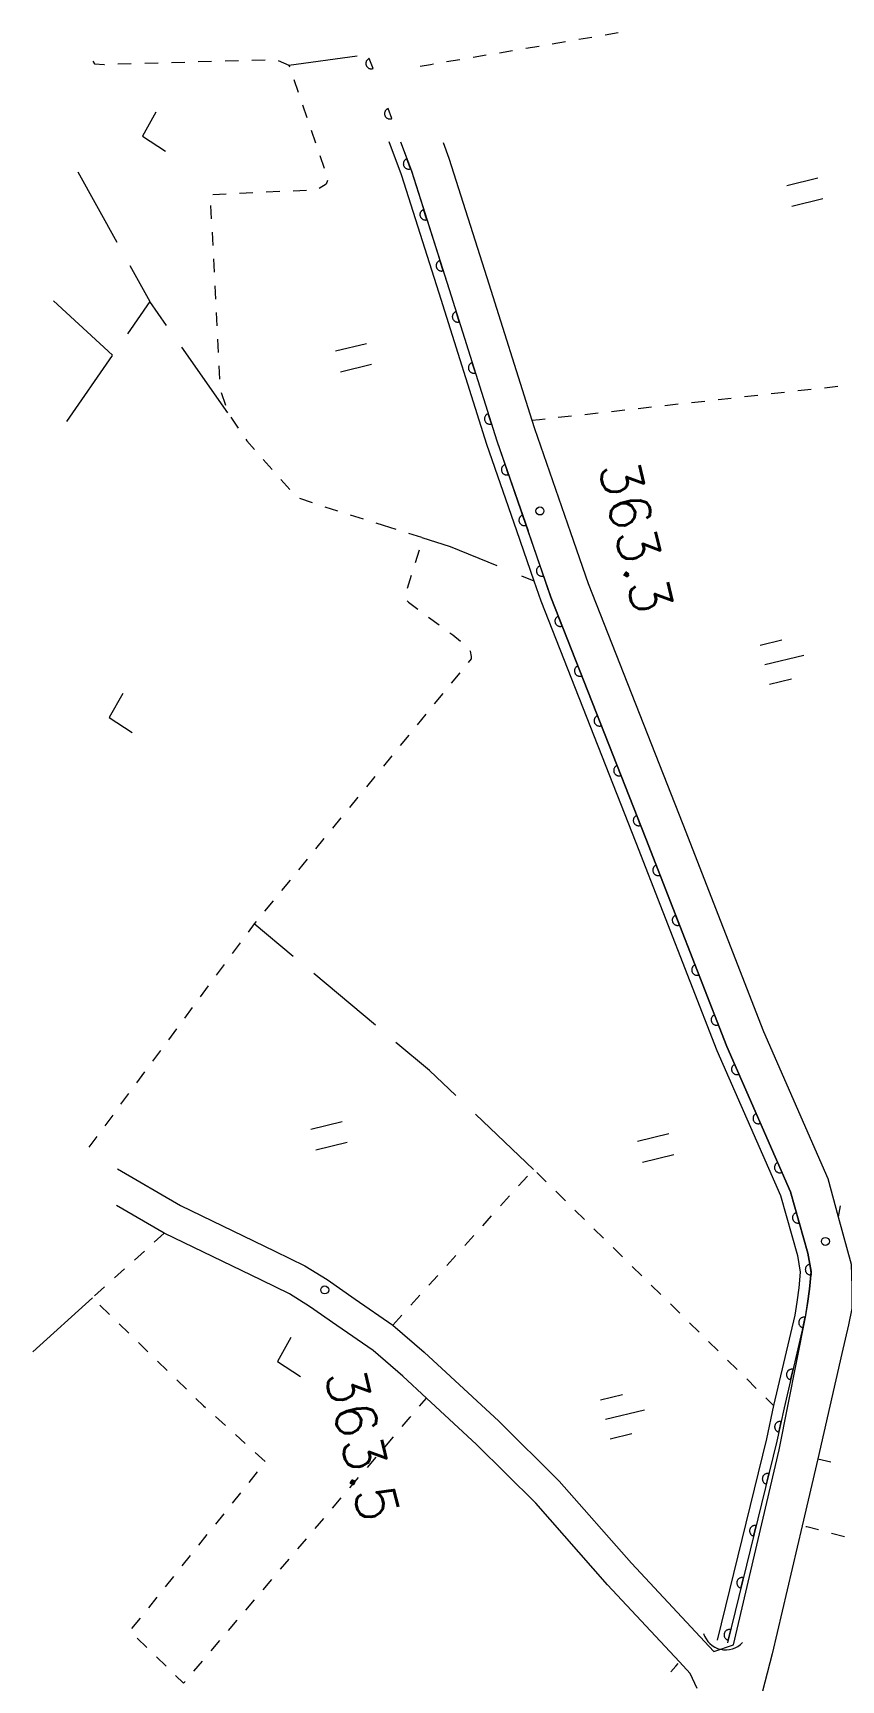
# Model space of a CAD drawing. Header units: millimetres. Extents: x -256476 to 341554, y -216330 to 457415.
# Drawn here: x -243875 to -168435, y 288058 to 441888 of the extents above; entities that cross this region are included whole.
import ezdxf

# ---------------------------------------------------------------- set-up
doc = ezdxf.new("R2010")
doc.units = ezdxf.units.MM
doc.header["$LTSCALE"] = 400
doc.layers.add('D-BGD', color=7, linetype='Continuous', lineweight=13)
doc.styles.add('BIGFONT', font='txt', dxfattribs={"height": 0.2, "bigfont": 'BIGFONT'})

msp = doc.modelspace()

# ---------------------------------------------------------------- linework, layer by layer
at = {"layer": 'D-BGD', "linetype": 'Continuous'}
for p, q in [((-189232.4, 441887.6, 362894), (-190464.3, 441678.8, 362909)), ((-199091.5, 440218.9, 363010), (-200324.3, 440010.6, 363024)), ((-196626.7, 440636.1, 362981), (-197859.5, 440427.8, 362996)), ((-194161.9, 441053.3, 362952), (-195393.9, 440844.4, 362967)), ((-191697.1, 441470.4, 362923), (-192929.1, 441261.6, 362938)), ((-235941.6, 438988.5, 362956), (-234692.3, 439024.8, 362942)), ((-233443.1, 439061, 362927), (-232193.3, 439098.1, 362913)), ((-230944.1, 439134.4, 362899), (-229694.8, 439170.7, 362885)), ((-228445.1, 439207.8, 362871), (-227195.8, 439244, 362857)), ((-225946.6, 439280.3, 362843), (-224697.3, 439316.6, 362829)), ((-223447.6, 439353.7, 362815), (-222198.3, 439390, 362801)), ((-219975.8, 438876, 362750), (-213618.1, 439742.9, 363100)), ((-204020.5, 439385.4, 363068), (-205253.3, 439177.1, 363082)), ((-201555.7, 439802.6, 363039), (-202788.6, 439594.3, 363053)), ((-219516.8, 437539.5, 362730), (-219112, 436357.5, 362712)), ((-218706.3, 435175, 362694), (-218300.6, 433992.6, 362676)), ((-217894.5, 432811, 362659), (-217488.8, 431628.5, 362641)), ((-217083.1, 430446, 362623), (-216678.3, 429264, 362605)), ((-239687.5, 428906, 363668), (-236045.3, 422349.8, 363680)), ((-173506.6, 427646.3), (-170592.2, 428354)), ((-225835.7, 426835.6, 362667), (-227084, 426776.9, 362686)), ((-223339.2, 426950.8, 362630), (-224587, 426892.9, 362649)), ((-220841.3, 427066.3, 362592), (-222090.5, 427008.1, 362611)), ((-218344.8, 427181.5, 362554), (-219593.5, 427124.2, 362573)), ((-173034.6, 425702.4), (-170120.2, 426410.2)), ((-227289.2, 425773.7, 362685), (-227224.7, 424525.5, 362678)), ((-227160.1, 423277.3, 362671), (-227095.6, 422029.1, 362664)), ((-227031, 420780.9, 362657), (-226965.6, 419532.2, 362650)), ((-226901.1, 418284, 362643), (-226836.5, 417035.8, 362636)), ((-236439.8, 411798.9, 363680), (-241972.7, 416861.7, 363732)), ((-231402.5, 414572.5, 363510), (-232964, 416802.3, 363690)), ((-226772, 415787.6, 362629), (-226707.5, 414539.3, 362622)), ((-225679.9, 406398.3, 362850), (-229971.7, 412528.6, 363345)), ((-226642.9, 413291.1, 362616), (-226577.5, 412042.4, 362609)), ((-215644.8, 412189.7), (-212730.4, 412897.5)), ((-236475, 411747.6, 363680), (-240758.7, 405591.5, 363663)), ((-226513, 410794.2, 362602), (-226448.4, 409546, 362595)), ((-215172.7, 410245.9), (-212258.3, 410953.6)), ((-226290.1, 408316.6, 362631), (-225914, 407132.7, 362766)), ((-179920.2, 407649.4, 362971), (-178678, 407787.8, 362957)), ((-177435.8, 407926.1, 362943), (-176193.7, 408064.5, 362929)), ((-174951.5, 408202.9, 362915), (-173709.3, 408341.2, 362901)), ((-172467.1, 408479.6, 362887), (-171224, 408617.4, 362872)), ((-169981.8, 408755.8, 362858), (-168739.6, 408894.2, 362844)), ((-194827.8, 405991, 363140), (-193584.7, 406128.8, 363126)), ((-192342.5, 406267.2, 363112), (-191100.3, 406405.6, 363098)), ((-189858.1, 406543.9, 363084), (-188615.9, 406682.3, 363070)), ((-187373.7, 406820.6, 363056), (-186132.1, 406958.1, 363042)), ((-184889.9, 407096.5, 363027), (-183647.7, 407234.8, 363013)), ((-182404.6, 407372.7, 362999), (-181162.4, 407511.1, 362985)), ((-225412.8, 406006, 362843), (-224709.1, 404972.9, 362823)), ((-222372.6, 402048.5, 362810), (-221546.5, 401109.9, 362815)), ((-220721.2, 400171.9, 362821), (-219895, 399233.3, 362826)), ((-218982.7, 398428.6, 362868), (-217810.3, 398020, 363018)), ((-216633, 397620.1, 363129), (-215440.8, 397246.2, 363125)), ((-214247.6, 396871.8, 363121), (-213055.4, 396497.9, 363116)), ((-211862.7, 396122.6, 363112), (-211188.3, 395911.4, 363110)), ((-211188.3, 395911.4, 363110), (-209996.1, 395535.3, 363107)), ((-208804, 395159.1, 363103), (-207611.9, 394783, 363100)), ((-207806.8, 393587, 363069), (-208185.2, 392395, 363066)), ((-208563, 391203.9, 363064), (-208940.9, 390012.8, 363061)), ((-198257.1, 391195.9, 363165), (-197109.8, 390725.6, 363190)), ((-206951.4, 387339.7, 363034), (-205948.7, 386593.8, 363041)), ((-175998.5, 384711.8), (-173958.4, 385206.9)), ((-175556.5, 382890.2), (-171912.3, 383775.9)), ((-204038.3, 382119.6, 363148), (-204829.6, 381152.3, 363146)), ((-175114.1, 381067.2), (-173073.5, 381563.3)), ((-205621, 380184.9, 363145), (-206413.1, 379218.1, 363143)), ((-207204.5, 378250.8, 363142), (-207996.7, 377284, 363140)), ((-208788.5, 376315.8, 363138), (-209580.7, 375349, 363137)), ((-210372, 374381.7, 363135), (-211164.2, 373414.8, 363134)), ((-211955.5, 372447.5, 363132), (-212747.7, 371480.7, 363131)), ((-213539.6, 370512.5, 363129), (-214331.8, 369545.7, 363128)), ((-215123.1, 368578.4, 363126), (-215915.3, 367611.6, 363124)), ((-216706.6, 366644.2, 363123), (-217498.8, 365677.4, 363121)), ((-218290.6, 364709.2, 363120), (-219082.8, 363742.4, 363118)), ((-219874.2, 362775.1, 363117), (-220666.4, 361808.3, 363115)), ((-221457.7, 360841, 363113), (-222249.9, 359874.1, 363112)), ((-219569.8, 355639.2, 363027), (-223215.3, 358694.3, 363110)), ((-224539.1, 356905, 363140), (-225281.5, 355900.3, 363157)), ((-226025.3, 354895.3, 363175), (-226769.1, 353890.3, 363192)), ((-211906.5, 349218, 362854), (-217654, 354033.9, 362984)), ((-227511.5, 352885.6, 363209), (-228255.3, 351880.6, 363226)), ((-228998.6, 350876.5, 363243), (-229741.5, 349870.9, 363260)), ((-230485.3, 348865.9, 363277), (-231228.6, 347861.8, 363294)), ((-231971.6, 346856.2, 363311), (-232714.9, 345852.1, 363328)), ((-233458.6, 344847.1, 363345), (-234201.6, 343841.5, 363362)), ((-234944.9, 342837.4, 363379), (-235687.8, 341831.9, 363396)), ((-236431.6, 340826.9, 363413), (-237174.9, 339822.7, 363431)), ((-217923.7, 339518.4), (-215009.3, 340226.1)), ((-197142, 335748.3, 363110), (-202575.4, 340914.2, 362903)), ((-237917.8, 338817.2, 363448), (-238661.1, 337813, 363465)), ((-187433.8, 338382.7), (-184519.4, 339090.4)), ((-217451.6, 337574.5), (-214537.2, 338282.3)), ((-186961.7, 336438.8), (-184047.3, 337146.6)), ((-196846.7, 335457.5, 363110), (-195955.5, 334581.9, 363109)), ((-198540, 334201.2, 363146), (-197702.6, 335128.2, 363125)), ((-200215.2, 332346.3, 363190), (-199377.9, 333273.3, 363168)), ((-195063.9, 333704.9, 363108), (-194173.2, 332828.4, 363107)), ((-168514.4, 332360.1, 363231), (-168693.4, 331322.2, 363250)), ((-201891.3, 330491.9, 363233), (-201054, 331418.9, 363211)), ((-193281.2, 331952.3, 363107), (-192390.5, 331075.9, 363106)), ((-231619.1, 329787, 363580), (-232547.4, 328952.6, 363523)), ((-203567.1, 328636.2, 363276), (-202729.2, 329564, 363255)), ((-191498.9, 330198.9, 363105), (-190607.7, 329323.3, 363104)), ((-233477.1, 328117.9, 363466), (-234405.4, 327283.5, 363410)), ((-205243.2, 326781.8, 363320), (-204404.4, 327709.2, 363298)), ((-189716.2, 328446.3, 363103), (-188825.5, 327569.9, 363103)), ((-235335, 326448.8, 363353), (-236263.3, 325614.4, 363296)), ((-187933.9, 326692.9, 363102), (-187042.7, 325817.3, 363101)), ((-237193, 324779.6, 363239), (-238121.3, 323945.3, 363182)), ((-206918.4, 324926.9, 363363), (-206080.5, 325854.8, 363342)), ((-186151.1, 324940.3, 363100), (-185260.5, 324063.8, 363099)), ((-238321.2, 323766, 363170), (-243875.4, 318726.6, 363249)), ((-237617.8, 323081.4, 363173), (-236721.9, 322210, 363178)), ((-208594.5, 323072.5, 363407), (-207755.7, 323999.9, 363385)), ((-184368.4, 323187.7, 363099), (-183477.7, 322311.3, 363098)), ((-210269.7, 321217.6, 363450), (-209431.8, 322145.5, 363428)), ((-235826.5, 321337.8, 363182), (-234930.6, 320466.4, 363186)), ((-182586.1, 321434.3, 363097), (-181694.9, 320558.7, 363096)), ((-234035.1, 319594.1, 363191), (-233139.2, 318722.7, 363195)), ((-180803.4, 319681.7, 363095), (-179912.7, 318805.3, 363095)), ((-232243.8, 317850.5, 363199), (-231347.9, 316979.1, 363204)), ((-179020.6, 317929.2, 363094), (-178129.9, 317052.7, 363093)), ((-230452.5, 316106.8, 363208), (-229556.5, 315235.4, 363212)), ((-177238.4, 316175.7, 363092), (-176347.7, 315299.3, 363091)), ((-207799.7, 313623.4, 363294), (-207145.3, 314392.7, 363380)), ((-190876.2, 314241.9), (-188836.1, 314737.1)), ((-175456.5, 314423.7, 363091), (-174725.5, 313704.8, 363090)), ((-226831.1, 312660.7, 363247), (-225903.2, 311822.8, 363270)), ((-190434.2, 312420.3), (-186790.1, 313306.1)), ((-224976.7, 310984.6, 363292), (-224048.8, 310146.7, 363315)), ((-211037.8, 309820.2, 363186), (-210227.6, 310772.1, 363184)), ((-189991.9, 310597.4), (-187951.2, 311093.4)), ((-223122.3, 309308.5, 363337), (-222194.4, 308470.6, 363360)), ((-212658.9, 307916.9, 363189), (-211848.8, 308868.8, 363188)), ((-170594.2, 308711.7, 363260), (-169374.7, 308437.5, 363236)), ((-222939.5, 307497.5, 363360), (-223721.4, 306522.4, 363360)), ((-214280.1, 306013.7, 363193), (-213469, 306965, 363191)), ((-224502.5, 305546.9, 363360), (-225284, 304570.5, 363360)), ((-215900.3, 304109.9, 363197), (-215090.2, 305061.8, 363195)), ((-226066, 303595.5, 363360), (-226847, 302620, 363360)), ((-217521.5, 302206.6, 363201), (-216711.4, 303158.5, 363199)), ((-227628.1, 301644.4, 363360), (-228410.5, 300668.5, 363360)), ((-168126, 301441.6, 363502), (-169335, 301758.2, 363536)), ((-219142.6, 300303.3, 363205), (-218332.5, 301255.2, 363203)), ((-229191.5, 299693, 363360), (-229973.5, 298718, 363360)), ((-220763.8, 298400, 363209), (-219952.8, 299351.4, 363207)), ((-230754.5, 297742.4, 363360), (-231536.1, 296766, 363360)), ((-222384.9, 296496.7, 363212), (-221573.9, 297448.1, 363210)), ((-232318, 295791, 363360), (-233099, 294815.5, 363360)), ((-224005.2, 294593, 363216), (-223195.1, 295544.9, 363214)), ((-233880.1, 293839.9, 363360), (-234662.5, 292864, 363360)), ((-225625.9, 292690.6, 363220), (-224816.2, 293641.6, 363218)), ((-234136.7, 291968.9, 363342), (-233242.6, 291096.3, 363319)), ((-227247, 290787.3, 363224), (-226436.9, 291739.2, 363222)), ((-232347.7, 290223.1, 363295), (-231453.1, 289351.4, 363272)), ((-228868.2, 288884, 363228), (-228057.2, 289835.4, 363226))]:
    msp.add_line(p, q, dxfattribs=at)
at = {"layer": 'D-BGD', "linetype": 'Continuous', "extrusion": (0.008207, -0.061493, 0.998074), "elevation": 333331.4}
msp.add_lwpolyline([(-178072.6, 488531.1), (-177978.4, 488254.2), (-177066, 488095.9), (-177034.3, 488093)], dxfattribs=at)
at = {"layer": 'D-BGD', "linetype": 'Continuous', "extrusion": (0.031152, -0.002195, 0.999512), "elevation": 354757.1}
msp.add_lwpolyline([(422691.4, 262511.3), (422328.3, 261486.7), (422178.4, 261422.6)], dxfattribs=at)
at = {"layer": 'D-BGD', "linetype": 'Continuous'}
for points, elevation in [([(-212123.8, 438568), (-212472.6, 439504.3), (-212513.4, 439487.5), (-212551.8, 439466.8), (-212587.2, 439443.4), (-212621.9, 439417.2), (-212654.1, 439387.2), (-212683.3, 439354.4), (-212710, 439320.1), (-212732.2, 439283.4), (-212753.3, 439244.7), (-212769.2, 439203.1), (-212782.3, 439162.2), (-212790.6, 439119.6), (-212796.3, 439075.6), (-212797.9, 439032.7), (-212795.5, 438988.7), (-212789, 438945.7), (-212779.9, 438903.6), (-212767.1, 438861.6), (-212748.8, 438821.1), (-212729.1, 438783.2), (-212705.2, 438746.5), (-212679, 438711.8), (-212648.6, 438680.5), (-212616.3, 438650.4), (-212582, 438623.7), (-212545.2, 438601.4), (-212506.1, 438581.2), (-212465.3, 438565.9), (-212423.5, 438552.2), (-212381.5, 438543.1), (-212337, 438538.3), (-212294.6, 438535.8), (-212250, 438539), (-212207.6, 438544.6), (-212165.4, 438553.8), (-212123.8, 438568)], 363093), ([(-210374.8, 433883.2), (-210724.5, 434820), (-210765.3, 434803.2), (-210803.7, 434782.5), (-210840, 434759.6), (-210874.3, 434732), (-210906, 434702.9), (-210935.2, 434670.1), (-210961.8, 434635.8), (-210984.6, 434598.2), (-211005.7, 434559.5), (-211021, 434518.8), (-211034.7, 434477), (-211043, 434434.5), (-211048.2, 434391.3), (-211050.3, 434347.6), (-211047.9, 434303.5), (-211040.9, 434261.4), (-211031.7, 434219.3), (-211018.1, 434176.8), (-211000.7, 434136.8), (-210980.1, 434098.4), (-210957.1, 434062.2), (-210930, 434027), (-210900.5, 433996.2), (-210868.2, 433966.1), (-210833.9, 433939.4), (-210795.7, 433917.5), (-210757.1, 433896.4), (-210716.3, 433881.1), (-210674.5, 433867.4), (-210632, 433859.2), (-210588.9, 433854), (-210545.1, 433851.9), (-210501, 433854.2), (-210459.5, 433860.3), (-210416.8, 433870.4), (-210374.8, 433883.2)], 363103), ([(-208624.8, 429200.1), (-208974.5, 430137), (-209015, 430118.7), (-209052.8, 430099), (-209089.6, 430075.1), (-209124.3, 430048.9), (-209155.6, 430018.5), (-209185.7, 429986.2), (-209212.3, 429951.9), (-209234.6, 429915.1), (-209254.8, 429876), (-209270.7, 429834.3), (-209283.8, 429793.4), (-209292.1, 429750.9), (-209297.8, 429706.9), (-209299.4, 429664), (-209297, 429620), (-209291.4, 429577.5), (-209281.4, 429534.8), (-209268.1, 429493.7), (-209250.3, 429452.4), (-209230.6, 429414.5), (-209206.7, 429377.7), (-209180, 429343.9), (-209150.1, 429311.7), (-209117.3, 429282.5), (-209083, 429255.9), (-209046.2, 429233.6), (-209007.6, 429212.5), (-208965.9, 429196.6), (-208925.1, 429183.5), (-208882.5, 429175.2), (-208838.5, 429169.5), (-208795.6, 429167.9), (-208751.6, 429170.3), (-208708.6, 429176.8), (-208666.4, 429186), (-208624.8, 429200.1)], 363092), ([(-207098.4, 424439.1), (-207401.9, 425392.1), (-207443.1, 425376.6), (-207481.9, 425357.3), (-207519.4, 425336.2), (-207555.3, 425311.9), (-207587.8, 425283.3), (-207619.7, 425252), (-207647.5, 425219.6), (-207672.1, 425182.9), (-207694.9, 425145.3), (-207712, 425105.5), (-207727.3, 425064.7), (-207737.8, 425022.3), (-207745.3, 424979.3), (-207749.6, 424935.7), (-207749.5, 424891.8), (-207745.2, 424849), (-207737.4, 424806.4), (-207726, 424764.1), (-207711, 424722), (-207692.6, 424683.7), (-207670.6, 424645.7), (-207646.2, 424609.8), (-207617.7, 424577.2), (-207586.4, 424545.4), (-207553.9, 424517.5), (-207517.3, 424493), (-207479.6, 424470.2), (-207439.9, 424453.1), (-207399.1, 424437.8), (-207356.7, 424427.2), (-207313.7, 424419.8), (-207270, 424415.5), (-207226.1, 424415.6), (-207183.3, 424419.8), (-207140.8, 424427.7), (-207098.4, 424439.1)], 363119), ([(-205582.1, 419674.7), (-205885.5, 420627.6), (-205926.8, 420612.1), (-205965.5, 420592.9), (-206003, 420571.8), (-206038.9, 420547.4), (-206071.5, 420518.8), (-206103.3, 420487.5), (-206131.7, 420454.2), (-206155.7, 420418.5), (-206178.5, 420380.8), (-206195.6, 420341), (-206211, 420300.3), (-206221.5, 420257.9), (-206228.9, 420214.9), (-206233.3, 420171.2), (-206233.1, 420127.3), (-206228.9, 420084.5), (-206221.1, 420041.9), (-206209.6, 419999.6), (-206194.6, 419957.5), (-206176.2, 419919.3), (-206155.1, 419881.8), (-206129.9, 419845.4), (-206101.3, 419812.8), (-206070.9, 419781.5), (-206037.6, 419753.1), (-206001, 419728.6), (-205964.2, 419706.3), (-205923.5, 419688.7), (-205882.8, 419673.3), (-205840.4, 419662.8), (-205797.3, 419655.4), (-205753.7, 419651), (-205709.8, 419651.2), (-205667, 419655.4), (-205624.4, 419663.2), (-205582.1, 419674.7)], 363154), ([(-204074.4, 414907.1), (-204375.2, 415860.8), (-204415.9, 415846.2), (-204455.5, 415827.4), (-204493, 415806.3), (-204529.4, 415781.1), (-204562, 415752.5), (-204593.3, 415722.1), (-204621.7, 415688.8), (-204645.7, 415653), (-204668.5, 415615.4), (-204687, 415575.2), (-204701.8, 415535.3), (-204712.4, 415492.9), (-204720.3, 415449.1), (-204724.1, 415406.3), (-204724, 415362.4), (-204719.7, 415319.6), (-204713.3, 415276.6), (-204701.8, 415234.3), (-204686.3, 415193.1), (-204667.6, 415153.5), (-204646.5, 415116), (-204621.2, 415079.6), (-204592.7, 415047), (-204562.2, 415015.6), (-204529, 414987.3), (-204493.2, 414963.3), (-204455.5, 414940.5), (-204416.2, 414922.5), (-204375.5, 414907.1), (-204333.1, 414896.6), (-204290.1, 414889.2), (-204246.4, 414884.9), (-204202.5, 414885), (-204159.7, 414889.2), (-204116.8, 414895.7), (-204074.4, 414907.1)], 363197), ([(-202571.8, 410139), (-202872.5, 411092.7), (-202913.7, 411077.2), (-202952.8, 411059.3), (-202990.3, 411038.2), (-203026.7, 411013), (-203059.3, 410984.4), (-203090.6, 410954), (-203119, 410920.7), (-203143, 410884.9), (-203165.8, 410847.2), (-203183.4, 410806.6), (-203199.6, 410766.3), (-203210.2, 410723.9), (-203217.6, 410680.9), (-203221.9, 410637.3), (-203221.8, 410593.4), (-203217.5, 410550.6), (-203209.7, 410508), (-203198.8, 410464.8), (-203184.1, 410424.1), (-203165.4, 410384.5), (-203143.8, 410347.8), (-203118.6, 410311.4), (-203090.5, 410278), (-203059.6, 410247.5), (-203026.8, 410218.3), (-202991, 410194.2), (-202953.3, 410171.5), (-202912.7, 410153.9), (-202872.8, 410139), (-202830.9, 410127.6), (-202787, 410119.7), (-202744.2, 410115.8), (-202700.3, 410116), (-202657.5, 410120.2), (-202614.1, 410127.5), (-202571.8, 410139)], 363248), ([(-201069.6, 405370), (-201369.8, 406324.6), (-201411, 406309), (-201450.6, 406290.3), (-201488.1, 406269.2), (-201523.7, 406243.5), (-201557.1, 406215.4), (-201588.4, 406185), (-201616.8, 406151.7), (-201640.8, 406115.9), (-201663.6, 406078.2), (-201681.2, 406037.6), (-201696.9, 405998.2), (-201707.5, 405955.8), (-201715.4, 405911.9), (-201719.2, 405869.1), (-201719.1, 405825.2), (-201714.9, 405782.4), (-201707.5, 405739), (-201696.1, 405696.7), (-201681.4, 405655.9), (-201662.7, 405616.3), (-201641.6, 405578.8), (-201616.4, 405542.4), (-201587.8, 405509.8), (-201557.4, 405478.5), (-201524.1, 405450.1), (-201488.3, 405426.1), (-201450.6, 405403.3), (-201410.5, 405384.8), (-201369.7, 405369.5), (-201327.3, 405359), (-201284.3, 405351.5), (-201241.5, 405347.7), (-201197.6, 405347.8), (-201154.8, 405352.1), (-201111.9, 405358.5), (-201069.6, 405370)], 363298), ([(-199478.7, 400630.7), (-199805.5, 401575.2), (-199846.7, 401559.7), (-199885.1, 401539.1), (-199921.8, 401517.5), (-199957.3, 401491.8), (-199989.5, 401461.8), (-200020, 401430.9), (-200047.5, 401397.1), (-200071.1, 401360), (-200093.1, 401321.8), (-200109.3, 401281.6), (-200123.8, 401240.3), (-200132.9, 401198.3), (-200139.5, 401154.7), (-200142.5, 401111.5), (-200141.5, 401067.1), (-200135.9, 401024.6), (-200127.2, 400981.6), (-200114.4, 400939.6), (-200098.8, 400898.4), (-200079.1, 400860.5), (-200056.6, 400823.4), (-200030.9, 400787.8), (-200001, 400755.6), (-199970, 400725.1), (-199936.2, 400697.6), (-199899.1, 400674), (-199861.3, 400653.4), (-199820.7, 400635.8), (-199779.4, 400621.3), (-199737.4, 400612.2), (-199693.9, 400605.6), (-199650.6, 400602.7), (-199606.6, 400605), (-199563.7, 400609.3), (-199520.7, 400618), (-199478.7, 400630.7)], 363294), ([(-197845.4, 395905.2), (-198171.7, 396850.5), (-198212.6, 396833.7), (-198251.3, 396814.4), (-198288.5, 396791.9), (-198324, 396766.2), (-198355.7, 396737.1), (-198386.7, 396705.4), (-198413.3, 396671.1), (-198436.5, 396634.8), (-198458.4, 396596.6), (-198475.1, 396555.5), (-198489.1, 396515.1), (-198499.6, 396472.7), (-198505.3, 396428.7), (-198508.3, 396385.4), (-198506.8, 396341.9), (-198501.2, 396299.4), (-198493.4, 396256.9), (-198481.1, 396214), (-198465.1, 396173.7), (-198444.9, 396134.4), (-198422.8, 396098.7), (-198396.3, 396062.6), (-198367.7, 396030.1), (-198335.4, 396000), (-198301.6, 395972.5), (-198265.3, 395949.3), (-198227.2, 395927.4), (-198186.9, 395911.1), (-198145.6, 395896.6), (-198102.7, 395887), (-198060.1, 395880.9), (-198015.9, 395877.5), (-197972.4, 395879), (-197930, 395884.6), (-197887.4, 395892.4), (-197845.4, 395905.2)], 363249), ([(-196210.8, 391180), (-196538.4, 392125), (-196578.8, 392109), (-196618, 392088.8), (-196654.7, 392067.2), (-196689.4, 392041), (-196722.4, 392011.6), (-196752, 391980.2), (-196779.5, 391946.4), (-196803.2, 391909.2), (-196825.1, 391871.1), (-196841.3, 391830.8), (-196855.8, 391789.5), (-196865, 391747.5), (-196871.6, 391704), (-196874.5, 391660.7), (-196873.5, 391616.3), (-196867.9, 391573.9), (-196860.1, 391531.3), (-196847.3, 391489.3), (-196830.9, 391447.6), (-196811.2, 391409.8), (-196788.7, 391372.6), (-196763, 391337.1), (-196733.9, 391305.4), (-196702.1, 391274.4), (-196668.3, 391246.9), (-196632, 391223.7), (-196593.4, 391202.7), (-196552.7, 391185.1), (-196512.3, 391171.1), (-196469.5, 391161.4), (-196425.9, 391154.9), (-196382.7, 391151.9), (-196338.6, 391154.3), (-196296.7, 391159), (-196253.6, 391167.7), (-196210.8, 391180)], 363204), ([(-194464.4, 386496.7), (-194830.5, 387426.9), (-194870.5, 387409.5), (-194908.5, 387387.5), (-194943.9, 387364.1), (-194978.3, 387336.5), (-195009.6, 387306), (-195038.8, 387273.3), (-195064.6, 387238.5), (-195086.5, 387200.3), (-195106.2, 387162), (-195121.2, 387119.9), (-195133.5, 387078.5), (-195141.8, 387036), (-195146.1, 386992.3), (-195146.8, 386948.9), (-195144.4, 386904.9), (-195136.6, 386862.3), (-195126.9, 386821), (-195113.3, 386778.5), (-195094.5, 386738.9), (-195073.9, 386700.5), (-195049.5, 386664.6), (-195022, 386630.3), (-194991.5, 386599), (-194958.2, 386570.6), (-194923.5, 386544.9), (-194886.7, 386522.6), (-194847.5, 386502.4), (-194806.3, 386487.9), (-194764, 386475.1), (-194721.5, 386466.8), (-194677.8, 386462.5), (-194634.4, 386461.8), (-194590.8, 386465.5), (-194547.8, 386472), (-194506, 386482.5), (-194464.4, 386496.7)], 363165), ([(-192635.2, 381843.1), (-193000.9, 382774.1), (-193041.3, 382755.9), (-193078.8, 382734.8), (-193114.8, 382710.4), (-193149.1, 382682.9), (-193180.4, 382652.4), (-193209.1, 382620.5), (-193235.4, 382584.8), (-193256.8, 382547.6), (-193277, 382508.4), (-193291.5, 382467.2), (-193305.1, 382425.4), (-193312.6, 382382.4), (-193316.9, 382338.7), (-193317.6, 382295.3), (-193314.7, 382252.1), (-193308.3, 382209.2), (-193297.7, 382167.4), (-193283.6, 382125.8), (-193265.3, 382085.3), (-193244.2, 382047.8), (-193219.9, 382011.9), (-193192.8, 381976.7), (-193161.8, 381946.2), (-193129.9, 381917.5), (-193094.3, 381891.3), (-193057, 381869.8), (-193017.8, 381849.6), (-192977.1, 381834.3), (-192934.8, 381821.5), (-192891.8, 381814.1), (-192848.1, 381809.8), (-192805.2, 381808.2), (-192761.6, 381811.9), (-192718.6, 381818.4), (-192676.8, 381828.9), (-192635.2, 381843.1)], 363134), ([(-190806, 377189.4), (-191171.7, 378120.5), (-191212.1, 378102.3), (-191249.6, 378081.2), (-191285.1, 378057.7), (-191319.4, 378030.1), (-191350.7, 377999.7), (-191379.9, 377966.9), (-191405.7, 377932.1), (-191427.6, 377893.9), (-191447.8, 377854.8), (-191462.3, 377813.5), (-191475.4, 377772.6), (-191482.9, 377729.6), (-191487.2, 377686), (-191489.3, 377642.2), (-191485.6, 377598.5), (-191478.6, 377556.4), (-191468.5, 377513.8), (-191454.4, 377472.2), (-191436.1, 377431.7), (-191415, 377394.2), (-191390.7, 377358.3), (-191363.1, 377324), (-191333.5, 377293.1), (-191300.7, 377263.9), (-191265.1, 377237.6), (-191227.8, 377216.2), (-191188.6, 377196), (-191147.4, 377181.5), (-191106.5, 377168.4), (-191062.6, 377160.5), (-191018.9, 377156.1), (-190975.5, 377155.4), (-190932.4, 377158.3), (-190890.3, 377165.2), (-190847.6, 377175.3), (-190806, 377189.4)], 363103), ([(-188976.3, 372536.7), (-189342.5, 373466.9), (-189382.4, 373449.5), (-189420.5, 373427.5), (-189455.9, 373404.1), (-189490.2, 373376.5), (-189521.5, 373346), (-189550.7, 373313.3), (-189576.5, 373278.5), (-189597.9, 373241.2), (-189618.1, 373202), (-189634, 373160.4), (-189646.2, 373119), (-189653.7, 373076), (-189658, 373032.3), (-189659.6, 372989.4), (-189656.4, 372944.9), (-189649.4, 372902.8), (-189638.8, 372861), (-189624.7, 372819.4), (-189606.4, 372778.9), (-189585.8, 372740.5), (-189562.3, 372705.1), (-189534.8, 372670.8), (-189504.3, 372639.5), (-189471, 372611.1), (-189436.2, 372585.4), (-189398.6, 372562.6), (-189359.5, 372542.4), (-189318.2, 372527.9), (-189276.8, 372515.6), (-189234.3, 372507.3), (-189190.6, 372503), (-189146.3, 372501.8), (-189102.7, 372505.5), (-189060.6, 372512.5), (-189017.9, 372522.5), (-188976.3, 372536.7)], 363072), ([(-187147.1, 367883.1), (-187512.8, 368814.1), (-187553.2, 368795.9), (-187590.8, 368774.8), (-187627.5, 368750.9), (-187661.8, 368723.4), (-187692.3, 368692.4), (-187721, 368660.5), (-187747.3, 368624.8), (-187768.7, 368587.6), (-187788.9, 368548.4), (-187804.3, 368507.7), (-187817, 368465.4), (-187824.5, 368422.4), (-187828.8, 368378.7), (-187830.4, 368335.8), (-187826.7, 368292.1), (-187820.2, 368249.2), (-187809.6, 368207.4), (-187795.5, 368165.8), (-187777.2, 368125.3), (-187756.1, 368087.8), (-187732.6, 368052.4), (-187705.6, 368017.2), (-187674.6, 367986.7), (-187641.8, 367957.5), (-187607, 367931.8), (-187568.9, 367909.8), (-187529.8, 367889.6), (-187489, 367874.3), (-187447.6, 367862), (-187404.6, 367854.6), (-187360.9, 367850.3), (-187317.1, 367848.2), (-187273.5, 367851.9), (-187231.4, 367858.9), (-187188.7, 367868.9), (-187147.1, 367883.1)], 363041), ([(-185327.5, 363226.9), (-185690.9, 364157.8), (-185730.9, 364140.4), (-185768.4, 364119.3), (-185805.2, 364095.5), (-185839.5, 364067.9), (-185870.3, 364038.3), (-185899.5, 364005.5), (-185925.8, 363969.9), (-185947.2, 363932.6), (-185967.4, 363893.5), (-185982.8, 363852.7), (-185995.5, 363810.4), (-186003.8, 363767.9), (-186008.2, 363724.3), (-186008.9, 363680.8), (-186006, 363637.7), (-185999.6, 363594.7), (-185989, 363552.9), (-185975.3, 363510.5), (-185957.1, 363470), (-185936, 363432.5), (-185912.5, 363397), (-185884.9, 363362.7), (-185854.5, 363331.4), (-185821.7, 363302.2), (-185786.9, 363276.4), (-185749.3, 363253.6), (-185711, 363233.9), (-185668.9, 363218.9), (-185627.5, 363206.7), (-185584.9, 363198.4), (-185541.3, 363194.1), (-185497.5, 363192), (-185453.8, 363195.7), (-185411.8, 363202.7), (-185369.1, 363212.7), (-185327.5, 363226.9)], 363079), ([(-183511.1, 358569.1), (-183874.5, 359500), (-183914.5, 359482.6), (-183952.8, 359462), (-183988.8, 359437.7), (-184023.1, 359410.1), (-184053.9, 359380.5), (-184083.1, 359347.7), (-184109.4, 359312.1), (-184130.8, 359274.8), (-184151, 359235.6), (-184166.4, 359194.9), (-184179.1, 359152.6), (-184187.4, 359110.1), (-184191.8, 359066.4), (-184192.5, 359023), (-184189.6, 358979.9), (-184183.2, 358936.9), (-184172.6, 358895.1), (-184158.9, 358852.6), (-184140.7, 358812.2), (-184119.6, 358774.7), (-184096.1, 358739.2), (-184068.5, 358704.9), (-184038.1, 358673.6), (-184005.3, 358644.4), (-183970.5, 358618.6), (-183933.7, 358596.3), (-183894.6, 358576.1), (-183852.4, 358561.1), (-183811.5, 358548), (-183768.5, 358540.6), (-183724.9, 358536.2), (-183682, 358534.6), (-183637.4, 358537.9), (-183595.4, 358544.8), (-183552.7, 358554.9), (-183511.1, 358569.1)], 363155), ([(-181694.7, 353911.3), (-182058.1, 354842.2), (-182098.1, 354824.8), (-182136.4, 354804.2), (-182172.3, 354779.9), (-182206.7, 354752.3), (-182238, 354721.8), (-182266.7, 354689.9), (-182293, 354654.3), (-182314.4, 354617), (-182334.6, 354577.8), (-182350, 354537.1), (-182362.7, 354494.8), (-182371, 354452.3), (-182375.3, 354408.6), (-182376.9, 354365.7), (-182373.7, 354321.2), (-182366.7, 354279.1), (-182356.2, 354237.3), (-182342.5, 354194.8), (-182325.1, 354154.9), (-182303.2, 354116.8), (-182279.7, 354081.4), (-182252.1, 354047.1), (-182221.7, 354015.8), (-182188.9, 353986.6), (-182154.1, 353960.8), (-182117.3, 353938.5), (-182078.2, 353918.3), (-182036, 353903.3), (-181995.1, 353890.2), (-181952.1, 353882.8), (-181908.5, 353878.4), (-181865.6, 353876.8), (-181821, 353880.1), (-181778.9, 353887), (-181736.3, 353897.1), (-181694.7, 353911.3)], 363232), ([(-179878.3, 349253.5), (-180241.7, 350184.4), (-180281.7, 350167), (-180320, 350146.4), (-180355.9, 350122), (-180390.2, 350094.5), (-180421.6, 350064), (-180450.3, 350032.1), (-180476.6, 349996.5), (-180498, 349959.2), (-180519.1, 349920.5), (-180533.6, 349879.3), (-180546.3, 349837), (-180554.6, 349794.5), (-180558.9, 349750.8), (-180560.5, 349707.9), (-180557.3, 349663.4), (-180550.3, 349621.3), (-180540.3, 349578.6), (-180526.1, 349537), (-180508.7, 349497.1), (-180486.7, 349459), (-180463.3, 349423.6), (-180435.7, 349389.3), (-180405.3, 349358), (-180372.5, 349328.8), (-180337.7, 349303), (-180300.9, 349280.7), (-180261.8, 349260.5), (-180220.5, 349246), (-180178.7, 349232.4), (-180135.7, 349225), (-180092.1, 349220.6), (-180049.1, 349219), (-180004.6, 349222.3), (-179962.5, 349229.2), (-179919.8, 349239.3), (-179878.3, 349253.5)], 363309), ([(-177956.3, 344638.8), (-178356.8, 345555.3), (-178397, 345535.7), (-178434.1, 345513.2), (-178468.3, 345487.9), (-178502.2, 345458.9), (-178531.8, 345427.5), (-178559.3, 345393.7), (-178584.7, 345357.6), (-178604.4, 345319.3), (-178622.9, 345279.1), (-178636.5, 345237.4), (-178647.9, 345195.5), (-178653.9, 345152.8), (-178656, 345109.1), (-178655.9, 345065.1), (-178650.8, 345021.8), (-178643, 344979.3), (-178631, 344937.8), (-178615.5, 344896.6), (-178595.4, 344857.4), (-178572.9, 344820.2), (-178548.1, 344785.2), (-178518.6, 344752.1), (-178487.2, 344722.5), (-178453.9, 344694.1), (-178417.3, 344669.6), (-178379.5, 344649), (-178339.4, 344630.6), (-178297.6, 344617), (-178255.2, 344606.4), (-178212.5, 344600.4), (-178169.3, 344597.4), (-178125.4, 344597.5), (-178082, 344602.6), (-178039.9, 344611.8), (-177997.5, 344623.3), (-177956.3, 344638.8)], 363333), ([(-175954, 340057.5), (-176354.6, 340974.1), (-176393.3, 340954.8), (-176430.9, 340931.5), (-176466, 340906.6), (-176498.6, 340878.1), (-176528.2, 340846.6), (-176556.2, 340812), (-176581.1, 340776.7), (-176600.7, 340738.4), (-176620.1, 340698.8), (-176633.7, 340657), (-176644.2, 340614.6), (-176650.8, 340571.1), (-176653.7, 340527.8), (-176653.1, 340484.8), (-176648.5, 340440.6), (-176639.3, 340398.4), (-176627.4, 340356.9), (-176611.9, 340315.7), (-176592.3, 340275.6), (-176569.3, 340239.3), (-176544.4, 340204.3), (-176516.4, 340170.8), (-176484.1, 340140.7), (-176450.3, 340113.3), (-176414.5, 340089.2), (-176375.8, 340068.2), (-176336.6, 340050.2), (-176294.8, 340036.6), (-176252.9, 340025.2), (-176209.4, 340018.6), (-176165.6, 340016.5), (-176122.6, 340017.2), (-176078.4, 340021.8), (-176036.7, 340030.1), (-175994.4, 340041.5), (-175954, 340057.5)], 363296), ([(-173950.4, 335476.6), (-174350.9, 336393.2), (-174391, 336373.6), (-174427.3, 336350.6), (-174462.3, 336325.7), (-174496.3, 336296.8), (-174525.9, 336265.4), (-174553.4, 336231.6), (-174577.4, 336195.8), (-174598.5, 336157.1), (-174616.9, 336117), (-174630.5, 336075.2), (-174641.4, 336034.2), (-174648, 335990.7), (-174650.1, 335946.9), (-174650, 335903), (-174644.9, 335859.7), (-174636.5, 335818), (-174625.1, 335775.7), (-174608.7, 335734), (-174589.5, 335695.2), (-174567, 335658.1), (-174542.1, 335623), (-174512.7, 335590), (-174481.3, 335560.4), (-174447.5, 335532.9), (-174411.3, 335507.5), (-174373.1, 335487.8), (-174333.4, 335468.4), (-174291.2, 335455.7), (-174249.3, 335444.3), (-174206.6, 335438.2), (-174162.5, 335434.8), (-174119.4, 335435.4), (-174075.2, 335440), (-174033.1, 335449.2), (-173991.6, 335461.1), (-173950.4, 335476.6)], 363258), ([(-172331.5, 330758.2), (-172604.4, 331720.2), (-172646, 331706), (-172685.9, 331688.6), (-172723.8, 331668.9), (-172760.6, 331645), (-172794.9, 331617.5), (-172826.2, 331587), (-172855.8, 331555.6), (-172880.7, 331520.3), (-172904.4, 331483.2), (-172923.7, 331443.5), (-172940.8, 331403.7), (-172952.2, 331361.8), (-172961, 331318.5), (-172966.2, 331275.3), (-172967.4, 331231), (-172964.1, 331188.7), (-172959, 331145.4), (-172948.9, 331102.7), (-172934.7, 331061.1), (-172917.4, 331021.2), (-172896.7, 330982.8), (-172872.9, 330946), (-172845.7, 330913.1), (-172815.8, 330880.9), (-172783.5, 330850.8), (-172748.2, 330825.9), (-172711, 330802.2), (-172671.4, 330782.9), (-172631.1, 330766.7), (-172589.7, 330754.4), (-172547.2, 330746.1), (-172504, 330740.9), (-172459.8, 330739.7), (-172416.6, 330742.5), (-172374.2, 330748.1), (-172331.5, 330758.2)], 363194), ([(-171186.6, 325899.3), (-171352.4, 326885.1), (-171395.5, 326876.4), (-171436.5, 326863.1), (-171476.9, 326847.1), (-171516.1, 326826.9), (-171552.4, 326804), (-171588, 326778.2), (-171621, 326748.8), (-171649.8, 326716.9), (-171677.3, 326683.1), (-171700.1, 326645.4), (-171722, 326607.3), (-171738.2, 326567), (-171751.8, 326525.3), (-171761, 326483.2), (-171767.6, 326439.7), (-171769.2, 326396.8), (-171767.7, 326353.3), (-171763.1, 326309.1), (-171753, 326266.4), (-171741.1, 326224.9), (-171724.5, 326185.5), (-171704.9, 326145.3), (-171682, 326109.1), (-171654.9, 326073.9), (-171626.3, 326041.3), (-171594.4, 326012.6), (-171559.7, 325984.6), (-171522.6, 325960.9), (-171484.8, 325940.4), (-171444.5, 325924.1), (-171402.8, 325910.5), (-171360.4, 325900), (-171317.2, 325894.8), (-171273.4, 325892.7), (-171230.4, 325893.3), (-171186.6, 325899.3)], 363130), ([(-171998, 320964.2), (-171769.4, 321937.7), (-171812.7, 321946.5), (-171856, 321949.5), (-171898.9, 321951.1), (-171943.5, 321947.9), (-171985.5, 321940.9), (-172028.7, 321930), (-172069, 321916.2), (-172108.6, 321897.4), (-172147.8, 321877.3), (-172183.4, 321851.6), (-172217.7, 321824), (-172248.1, 321793.1), (-172276.5, 321759.8), (-172302.3, 321725), (-172325.1, 321687.4), (-172343, 321648.1), (-172358.4, 321607.3), (-172370.6, 321565.9), (-172378.6, 321522), (-172382.4, 321479.3), (-172383.1, 321435.8), (-172380.8, 321391.8), (-172372.9, 321349.2), (-172362.9, 321306.6), (-172348.2, 321265.8), (-172330.3, 321226.7), (-172309.3, 321187), (-172283.6, 321151.4), (-172256.9, 321117.6), (-172226, 321087.2), (-172192.7, 321058.8), (-172157.9, 321033), (-172120.3, 321010.2), (-172081, 320992.3), (-172040.7, 320976), (-171998, 320964.2)], 362939), ([(-173140.4, 316097.1), (-172911.8, 317070.7), (-172955.2, 317079.5), (-172998, 317083.3), (-173041.4, 317084), (-173085.5, 317081.6), (-173128, 317073.8), (-173171.2, 317062.9), (-173212.3, 317049.6), (-173251.1, 317030.3), (-173290.3, 317010.2), (-173325.8, 316984.5), (-173359.6, 316957.8), (-173390.1, 316926.9), (-173419, 316892.7), (-173444.7, 316857.9), (-173467.5, 316820.3), (-173485.5, 316781), (-173501.2, 316741.6), (-173513.1, 316698.8), (-173521, 316655), (-173524.9, 316612.2), (-173526.5, 316569.3), (-173522.7, 316525.6), (-173515.4, 316482.2), (-173504.8, 316440.3), (-173490.7, 316398.8), (-173472.8, 316359.6), (-173451.3, 316320.8), (-173426.1, 316284.4), (-173399.4, 316250.5), (-173368.5, 316220.1), (-173335.2, 316191.7), (-173300.4, 316165.9), (-173262.2, 316144), (-173223.5, 316125.2), (-173182.7, 316109.8), (-173140.4, 316097.1)], 363031), ([(-174238.7, 311220.7), (-174029, 312199.4), (-174072.6, 312206), (-174115.8, 312208.9), (-174158.4, 312209.2), (-174202, 312205.4), (-174245.1, 312196.8), (-174287.4, 312185.3), (-174328.2, 312170.7), (-174366.9, 312151.4), (-174405.8, 312129.9), (-174441.3, 312104.2), (-174474.8, 312076.2), (-174504.4, 312044.7), (-174532.7, 312011.4), (-174556.8, 311975.6), (-174578.7, 311937.5), (-174596.6, 311898.2), (-174611.1, 311857), (-174622.5, 311815.1), (-174629.6, 311770.7), (-174632.6, 311727.4), (-174632.8, 311684.9), (-174629.1, 311641.2), (-174620.4, 311598.1), (-174608.9, 311555.8), (-174594.3, 311515.1), (-174575, 311476.3), (-174553.5, 311437.4), (-174527.3, 311402.8), (-174500.6, 311369), (-174468.3, 311338.9), (-174434.5, 311311.4), (-174399.3, 311286.5), (-174361.1, 311264.6), (-174321.8, 311246.6), (-174280.6, 311232.1), (-174238.7, 311220.7)], 363135), ([(-175403.2, 306359.4), (-175165.3, 307331.1), (-175207.8, 307339.4), (-175251.5, 307343.7), (-175294.4, 307345.3), (-175338.9, 307342.1), (-175381, 307335.1), (-175423.7, 307325), (-175464.8, 307311.8), (-175504.4, 307293), (-175543.7, 307272.9), (-175580.1, 307247.7), (-175613.9, 307221), (-175645.2, 307190.5), (-175674.4, 307157.7), (-175700.2, 307123), (-175723, 307085.3), (-175741.8, 307046.5), (-175757.2, 307005.8), (-175769.4, 306964.4), (-175778.2, 306921), (-175782.6, 306877.3), (-175784.2, 306834.4), (-175781.3, 306791.2), (-175774, 306747.8), (-175763.9, 306705.1), (-175750.6, 306664), (-175732.7, 306624.9), (-175712.6, 306585.7), (-175687.4, 306549.3), (-175660.7, 306515.5), (-175630.3, 306484.1), (-175597, 306455.8), (-175562.7, 306429.1), (-175524.5, 306407.2), (-175485.8, 306388.4), (-175445.5, 306372.1), (-175403.2, 306359.4)], 363161), ([(-176593.4, 301503.6), (-176356, 302474.4), (-176398.6, 302482.7), (-176442.2, 302487), (-176485.1, 302488.6), (-176529.2, 302486.3), (-176571.7, 302478.4), (-176614.4, 302468.4), (-176655.5, 302455.1), (-176695.5, 302437.7), (-176733.9, 302417.1), (-176770.3, 302391.9), (-176804.1, 302365.2), (-176835.4, 302334.7), (-176864.6, 302301.9), (-176890.4, 302267.2), (-176913.2, 302229.5), (-176932, 302190.7), (-176947.4, 302150), (-176960.1, 302107.7), (-176968.9, 302064.3), (-176972.8, 302021.5), (-176974.4, 301978.6), (-176972, 301934.6), (-176964.7, 301891.2), (-176954.1, 301849.3), (-176941.3, 301807.4), (-176923.4, 301768.3), (-176902.8, 301729.9), (-176877.6, 301693.5), (-176851.4, 301658.8), (-176821, 301627.5), (-176787.7, 301599.1), (-176752.9, 301573.3), (-176715.2, 301550.5), (-176676.5, 301531.7), (-176636.2, 301515.5), (-176593.4, 301503.6)], 363148), ([(-177784.1, 296646.9), (-177546.2, 297618.6), (-177588.8, 297626.9), (-177632.4, 297631.3), (-177675.3, 297632.9), (-177719.9, 297629.6), (-177761.9, 297622.7), (-177804.6, 297612.6), (-177845.7, 297599.3), (-177886.2, 297581), (-177924.6, 297560.4), (-177961, 297535.2), (-177995.7, 297509), (-178026.1, 297478.1), (-178055.4, 297445.3), (-178081.1, 297410.5), (-178103.9, 297372.9), (-178122.7, 297334.1), (-178139, 297293.8), (-178150.4, 297251.9), (-178159.2, 297208.5), (-178163.5, 297164.9), (-178165.1, 297122), (-178162.2, 297078.8), (-178155.7, 297035.9), (-178145.7, 296993.2), (-178131.5, 296951.6), (-178113.6, 296912.5), (-178093.5, 296873.2), (-178068.3, 296836.8), (-178041.6, 296803), (-178011.2, 296771.7), (-177977.9, 296743.3), (-177943.6, 296716.7), (-177905.4, 296694.7), (-177866.7, 296675.9), (-177826.4, 296659.7), (-177784.1, 296646.9)], 363135), ([(-178974.3, 291791.1), (-178737, 292762), (-178780.3, 292770.8), (-178823.1, 292774.6), (-178866, 292776.2), (-178910.1, 292773.8), (-178952.1, 292766.9), (-178995.3, 292755.9), (-179037.3, 292743.1), (-179076.4, 292725.3), (-179114.8, 292704.6), (-179151.2, 292679.4), (-179185.9, 292653.2), (-179216.3, 292622.3), (-179245.6, 292589.5), (-179271.3, 292554.7), (-179294.1, 292517.1), (-179312.9, 292478.3), (-179329.2, 292438), (-179341.1, 292395.2), (-179349.9, 292351.9), (-179354.6, 292309.6), (-179355.3, 292266.2), (-179352.9, 292222.1), (-179346.5, 292179.2), (-179335.9, 292137.4), (-179322.2, 292094.9), (-179304.4, 292055.8), (-179283.7, 292017.4), (-179258.5, 291981), (-179232.3, 291946.3), (-179201.4, 291915.9), (-179168.6, 291886.6), (-179133.8, 291860.9), (-179096.2, 291838.1), (-179057.4, 291819.3), (-179017.1, 291803), (-178974.3, 291791.1)], 363122)]:
    msp.add_lwpolyline(points, close=True, dxfattribs=dict(at, elevation=elevation))
at = {"layer": 'D-BGD', "linetype": 'Continuous', "extrusion": (0.166667, -0.986001, 0.004854), "elevation": -465475.1}
msp.add_lwpolyline([(-130434.7, 365360.7), (-130706.8, 365363.7), (-131685, 365370.7)], dxfattribs=at)
at = {"layer": 'D-BGD', "linetype": 'Continuous'}
for points in [[(-232389.4, 434491), (-233647.7, 432255.7), (-231504.5, 430847.3)], [(-235499.6, 380198.8), (-236757.9, 377963.6), (-234614.7, 376555.1)], [(-219791.3, 320037.7), (-221049.6, 317802.5), (-218906.4, 316394)]]:
    msp.add_lwpolyline(points, dxfattribs=at)
at = {"layer": 'D-BGD', "linetype": 'Continuous', "extrusion": (0.584752, -0.621676, 0.521138), "elevation": -203779.8}
msp.add_lwpolyline([(135707, 549139.4), (135387.8, 548825.4), (134637.7, 549109)], dxfattribs=at)
at = {"layer": 'D-BGD', "linetype": 'Continuous', "extrusion": (-0.003027, 0.000103656, 0.999995), "elevation": 364436.7}
msp.add_lwpolyline([(-233729.2, 420126.2), (-231862, 416764.5), (-233947, 413763.4)], dxfattribs=at)
at = {"layer": 'D-BGD', "linetype": 'Continuous', "extrusion": (-0.110702, 0.993526, 0.025508), "elevation": 434194}
msp.add_lwpolyline([(151154.9, 352349.1), (150432.9, 352199.1), (149920.7, 352193.1)], dxfattribs=at)
at = {"layer": 'D-BGD', "linetype": 'Continuous', "extrusion": (-0.123726, -0.102734, 0.986984), "elevation": 344297.5}
msp.add_lwpolyline([(-453872.7, 142936.9), (-453681.3, 142918.3), (-452623.6, 142949.4)], dxfattribs=at)
at = {"layer": 'D-BGD', "linetype": 'Continuous', "extrusion": (0.181778, 0.489358, 0.852928), "elevation": 465149.6}
msp.add_lwpolyline([(332060.1, -64439), (329270.1, -64592.3), (324568.1, -64410.3)], dxfattribs=at)
at = {"layer": 'D-BGD', "linetype": 'Continuous', "extrusion": (-0.117397, -0.148717, 0.981887), "elevation": 323148.9}
msp.add_lwpolyline([(-404933.7, 241360.4), (-404747.1, 241328.7), (-403687.3, 241360.4)], dxfattribs=at)
at = {"layer": 'D-BGD', "linetype": 'Continuous', "extrusion": (-0.462121, -0.61471, 0.639199), "elevation": 89584.2}
msp.add_lwpolyline([(-395675.7, 397619.4), (-395360.5, 397622), (-394427.6, 397559.6)], dxfattribs=at)
at = {"layer": 'D-BGD', "linetype": 'Continuous', "extrusion": (-0.198947, 0.163145, 0.966335), "elevation": 453813}
msp.add_lwpolyline([(-136094.1, -293158.8), (-135820.4, -293158.8), (-134846.2, -293108.3)], dxfattribs=at)
at = {"layer": 'D-BGD', "linetype": 'Continuous', "extrusion": (0.384852, 0.437117, 0.812907), "elevation": 366063.9}
msp.add_lwpolyline([(379820, 112051.6), (383241.4, 111890.2), (387315.1, 112012.1)], dxfattribs=at)
at = {"layer": 'D-BGD', "linetype": 'Continuous', "extrusion": (-0.264785, -0.268246, 0.926247), "elevation": 312647.9}
msp.add_lwpolyline([(-383574.6, 195341.9), (-382595.3, 195349.9), (-382324.5, 195363.1)], dxfattribs=at)
at = {"layer": 'D-BGD', "linetype": 'Continuous', "extrusion": (-0.761442, 0.648193, 0.007228), "elevation": 364140.5}
msp.add_lwpolyline([(-101619.7, 360559.4), (-102764.9, 360557.4), (-102868.6, 360566.4)], dxfattribs=at)
at = {"layer": 'D-BGD', "linetype": 'Continuous', "extrusion": (-0.253493, -0.96733, 0.003678), "elevation": -247637.3}
msp.add_lwpolyline([(-241547.8, 364483.2), (-242657.7, 364513.2), (-242759.3, 364418.2)], dxfattribs=at)
at = {"layer": 'D-BGD', "linetype": 'Continuous', "extrusion": (-0.753739, 0.657166, 0.003244), "elevation": 329921.3}
msp.add_lwpolyline([(-96579, 362915.7), (-97264, 362921.7), (-97596, 362464.7)], dxfattribs=at)
at = {"layer": 'D-BGD', "linetype": 'Continuous', "extrusion": (-0.007599, 0.114426, 0.993403), "elevation": 395215.5}
msp.add_lwpolyline([(155216.8, -257837.5), (156939.2, -252605.5), (157948.7, -252605.5)], dxfattribs=at)
at = {"layer": 'D-BGD', "linetype": 'Continuous', "extrusion": (0.014119, -0.012037, 0.999828), "elevation": 356458.9}
msp.add_lwpolyline([(-235664.4, 292790), (-234929.5, 292073.5), (-234784.3, 292243.8)], dxfattribs=at)
at = {"layer": 'D-BGD', "linetype": 'Continuous'}
for points in [[(-210643.8, 431749.2, 363097.4), (-209491.1, 428662.3, 363090), (-205980.5, 417613, 363170), (-201525.3, 403471.5, 363320), (-198736.4, 395420.7, 363240)], [(-209568.8, 431726.8, 363096.7), (-208548.8, 428997.2, 363090), (-205022.2, 417915.6, 363170), (-200570.6, 403787.9, 363320), (-197663.6, 395380.8, 363240)], [(-209568.8, 431726.8, 363096.7), (-208548.8, 428997.2, 363090), (-205022.2, 417915.6, 363170), (-200570.6, 403787.9, 363320), (-197663.6, 395380.8, 363240), (-195523.6, 389191, 363180), (-186660.5, 366644.8, 363030), (-179089.2, 347228.9, 363350), (-173154, 333655.5, 363240), (-171528.8, 327934.6, 363130), (-171239.3, 326211, 363130), (-171374.9, 324570.4, 363130), (-171557, 323210.2, 363010), (-171769.9, 321936.9, 362930), (-173752.4, 313491.4, 363090), (-174422.7, 310358.8, 363170), (-179037.6, 291534.5, 363120)], [(-209563, 431726.7, 363096.5), (-208540.2, 428992.3, 363090), (-205022.2, 417915.6, 363170), (-200570.6, 403787.9, 363320), (-197654.9, 395375.8, 363240)], [(-205582.5, 431643.8, 363093.4), (-205043, 430200.1, 363090), (-201494.3, 419036.6, 363170), (-197296.2, 405712, 363310), (-197053.8, 404949.8, 363320), (-193686.2, 395216.9, 363220)], [(-230106.7, 332378, 363580), (-221296.2, 328120.9, 363480), (-218486.6, 326748.2, 363560), (-216402.4, 325457.8, 363520), (-213802.3, 323640.3, 363380), (-210269.7, 321217.6, 363450), (-207340.3, 318668.6, 363470), (-200385.9, 312225.9, 363180), (-194744.2, 306629.9, 363400), (-188012.5, 298977.2, 362910), (-180317.3, 290713, 363310), (-178461.3, 291353.2, 363040), (-174196.5, 309548.2, 363260), (-171759.9, 321954.2, 362930), (-171557, 323210.2, 363010), (-171374.9, 324570.4, 363130), (-171239.3, 326211, 363130), (-171528.8, 327934.6, 363130), (-173154, 333655.5, 363240), (-179089.2, 347228.9, 363350), (-186660.5, 366644.8, 363030), (-195515, 389186, 363180), (-197654.9, 395375.8, 363240)], [(-198736.4, 395420.7, 363240), (-197109.8, 390725.6, 363190), (-196457.2, 388851, 363180), (-187595.4, 366282.5, 363030), (-180016.8, 346839.3, 363350), (-174096.3, 333320.5, 363240), (-172509.3, 327713.8, 363130), (-172245.3, 326166.4, 363130), (-172363.2, 324677.1, 363130), (-172547.7, 323352.9, 363010), (-172744.3, 322127.9, 362930), (-174725.5, 313704.8, 363090), (-175399.5, 310585.7, 363170), (-180009.5, 291770.2, 363120)], [(-197663.6, 395380.8, 363240), (-195523.6, 389191, 363180), (-186660.5, 366644.8, 363030), (-179089.2, 347228.9, 363350), (-173154, 333655.5, 363240), (-171528.8, 327934.6, 363130), (-171239.3, 326211, 363130), (-171374.9, 324570.4, 363130), (-171557, 323210.2, 363010), (-171769.9, 321936.9, 362930), (-173752.4, 313491.4, 363090), (-174422.7, 310358.8, 363170), (-179037.6, 291534.5, 363120)], [(-193686.2, 395216.9, 363220), (-192039.9, 390475.8, 363180), (-183217.5, 367999.2, 363030), (-175669.7, 348642.9, 363350), (-169655.6, 334885.7, 363240), (-168693.4, 331322.2, 363250), (-167495.4, 326884.9, 363260), (-167416.4, 324774.9, 363130), (-167412.9, 322754.3, 363010), (-167738, 321245.7, 362930), (-168355.1, 318566.8, 363000), (-170594.2, 308711.7, 363260), (-172050.2, 302466.6, 363180), (-174850.3, 290511.7, 363040)], [(-203093.2, 384207.3, 363188), (-203050.5, 384163.1, 363200), (-202958.7, 383660.6, 363170), (-202963, 383432.4, 363150), (-203246.1, 383086.4, 363149)], [(-235993, 335807.8, 363506.3), (-230106.7, 332378, 363580)], [(-181874, 287282.4, 363530), (-182519.2, 288668.3, 363310), (-183522.3, 289752.4, 363260), (-190244, 296961.1, 362910), (-196933.7, 304566.6, 363400), (-202460.4, 310061.8, 363180), (-207145.3, 314392.7, 363380), (-209343, 316428.7, 363470), (-212110.3, 318838.3, 363450), (-215517.7, 321177.6, 363380), (-218048.5, 322955.3, 363520), (-219929.6, 324117.3, 363560), (-222552.2, 325394.1, 363480), (-231619.1, 329787, 363580), (-236064.4, 332377.4, 363524.1)]]:
    msp.add_polyline3d(points, dxfattribs=at)
for centre in [(-196547.5, 397242.2, 363250), (-169897.5, 329026.9, 363200), (-216633, 324494.7, 363510)]:
    msp.add_circle(centre, 375, dxfattribs=at)
msp.add_arc((-179199.9, 293042.5), 2165, 196.840557, 316.842013, dxfattribs=at)

# ---------------------------------------------------------------- texts
at = {"layer": 'D-BGD', "linetype": 'Continuous', "style": 'BIGFONT', "oblique": 360}
msp.add_text('363.3', height=3750, rotation=283.669421, dxfattribs=at).set_placement((-191098.8, 401421.8))
at = {"layer": 'D-BGD', "linetype": 'Continuous', "style": 'BIGFONT'}
msp.add_text('363.5', height=3750, rotation=283.669421, dxfattribs=at).set_placement((-216664.8, 316625.7))

doc.saveas('drawing.dxf')
